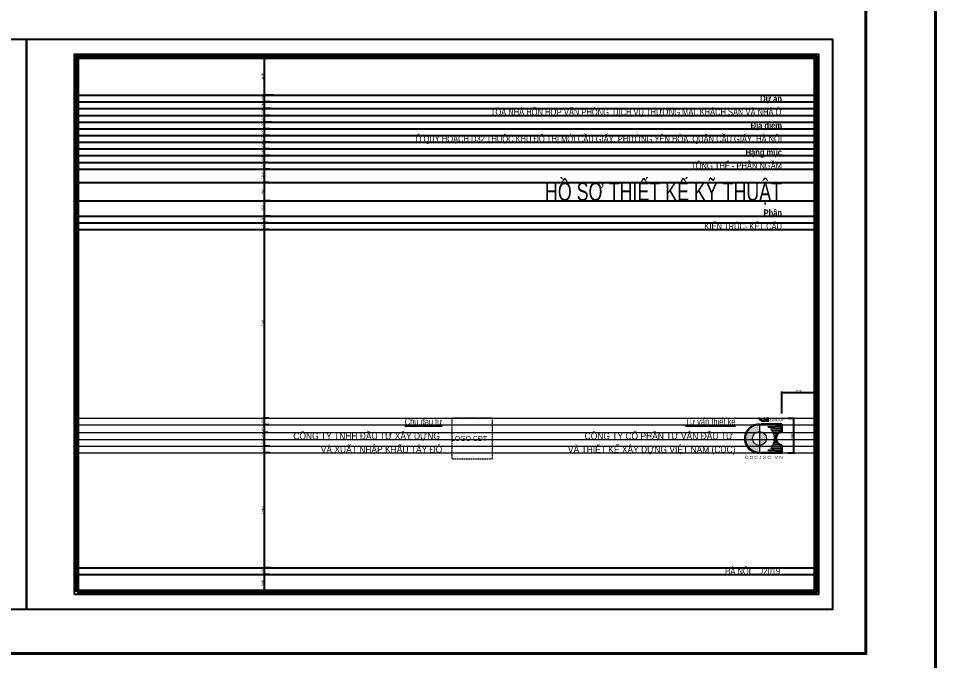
# Model space of a CAD drawing. Header units: inches. Extents: x -680616 to -44570, y -228485 to -6272.
# Drawn here: x -383338 to -287669, y -177036 to -110028 of the extents above; entities that cross this region are included whole.
import ezdxf
from ezdxf.enums import TextEntityAlignment as Align

# ---------------------------------------------------------------- set-up
doc = ezdxf.new("R2010")
doc.units = ezdxf.units.IN
doc.header["$MEASUREMENT"] = 0
doc.linetypes.add('HIDDEN2', pattern=[0.1875, 0.125, -0.0625])
doc.layers.get('Defpoints').update_dxf_attribs({"color": 250})
for name, color, linetype, lineweight in [('A-Tuong', 4, 'Continuous', 40), ('CDC -TEXT KHUNG', 7, 'Continuous', 15), ('Hatch1', 250, 'Continuous', 5), ('KT-Chuviet', 6, 'Continuous', 15), ('KT-Nettuong', 2, 'Continuous', 40)]:
    doc.layers.add(name, color=color, linetype=linetype, lineweight=lineweight)
doc.layers.add('CDC-KHUNGTEN', color=7, linetype='Continuous')
doc.styles.add('Arial', font='arial.ttf', dxfattribs={"width": 0.9, "height": 220})
doc.styles.add('KT CDC', font='arial.ttf', dxfattribs={"width": 0.85, "height": 200})
doc.styles.add('KT CDC B', font='arialbd.ttf', dxfattribs={"width": 0.85, "height": 200})
doc.dimstyles.new('@100', dxfattribs={"dimscale": 100, "dimtxt": 220, "dimasz": 0.7, "dimexe": 1, "dimexo": 0, "dimgap": 0.5, "dimtad": 1, "dimdec": 0, "dimdsep": 46, "dimtxsty": 'Arial', "dimblk": 'ARCHTICK', "dimcen": 1, "dimclrd": 8, "dimclre": 8, "dimclrt": 6, "dimadec": 0, "dimazin": 0, "dimtfac": 1, "dimtdec": 0, "dimtix": 1, "dimtmove": 2, "dimatfit": 1, "dimldrblk": 'ARCHTICK', "dimfxl": 0.18, "dimtolj": 1, "dimtzin": 0, "dimarcsym": 0})

# ---------------------------------------------------------------- blocks, each defined once
blk = doc.blocks.new('LOGOmoi')
at = {"layer": 'CDC -TEXT KHUNG'}
h = blk.add_hatch(color=1, dxfattribs=at)
h.paths.add_polyline_path([(1.46, 5.45), (1.26, 5.45), (1.26, 4.88), (1.21, 4.88, -0.237912), (0.06, 5.45), (-0.2, 5.45, 0.272847), (1.14, 4.66), (1.46, 4.66)])
h.paths.add_polyline_path([(2.59, 5.45), (1.8, 5.45, 0.414214), (1.54, 5.2), (1.54, 4.92, 0.414214), (1.8, 4.66), (2.59, 4.66), (2.59, 4.87), (1.8, 4.87, -0.414214), (1.74, 4.92), (1.74, 5.2, -0.414214), (1.8, 5.25), (2.59, 5.25)])
at = {"layer": 'CDC -TEXT KHUNG', "true_color": 0x00fa3e}
h = blk.add_hatch(color=100, dxfattribs=at)
edge = h.paths.add_edge_path()
edge.add_arc((0.02, 0), 1.87, 90, 270)
edge.add_line((0.02, -1.88), (0.02, -3.84))
edge.add_line((0.02, -3.84), (-0.17, -3.84))
edge.add_line((-0.17, -3.84), (-0.36, -3.83))
edge.add_line((-0.36, -3.83), (-0.55, -3.8))
edge.add_line((-0.55, -3.8), (-0.73, -3.77))
edge.add_line((-0.73, -3.77), (-0.92, -3.73))
edge.add_line((-0.92, -3.73), (-1.1, -3.68))
edge.add_line((-1.1, -3.68), (-1.28, -3.62))
edge.add_line((-1.28, -3.62), (-1.45, -3.55))
edge.add_line((-1.45, -3.55), (-1.63, -3.48))
edge.add_line((-1.63, -3.48), (-1.79, -3.39))
edge.add_line((-1.79, -3.39), (-1.96, -3.3))
edge.add_line((-1.96, -3.3), (-2.12, -3.2))
edge.add_line((-2.12, -3.2), (-2.27, -3.09))
edge.add_line((-2.27, -3.09), (-2.42, -2.97))
edge.add_line((-2.42, -2.97), (-2.56, -2.85))
edge.add_line((-2.56, -2.85), (-2.7, -2.72))
edge.add_line((-2.7, -2.72), (-2.83, -2.58))
edge.add_line((-2.83, -2.58), (-2.95, -2.44))
edge.add_line((-2.95, -2.44), (-3.07, -2.29))
edge.add_line((-3.07, -2.29), (-3.18, -2.14))
edge.add_line((-3.18, -2.14), (-3.28, -1.98))
edge.add_line((-3.28, -1.98), (-3.37, -1.81))
edge.add_line((-3.37, -1.81), (-3.46, -1.64))
edge.add_line((-3.46, -1.64), (-3.53, -1.47))
edge.add_line((-3.53, -1.47), (-3.6, -1.3))
edge.add_line((-3.6, -1.3), (-3.66, -1.12))
edge.add_line((-3.66, -1.12), (-3.71, -0.93))
edge.add_line((-3.71, -0.93), (-3.75, -0.75))
edge.add_line((-3.75, -0.75), (-3.79, -0.56))
edge.add_line((-3.79, -0.56), (-3.81, -0.38))
edge.add_line((-3.81, -0.38), (-3.82, -0.19))
edge.add_line((-3.82, -0.19), (-3.83, 0))
edge.add_line((-3.83, 0), (-3.82, 0.19))
edge.add_line((-3.82, 0.19), (-3.81, 0.38))
edge.add_line((-3.81, 0.38), (-3.79, 0.56))
edge.add_line((-3.79, 0.56), (-3.75, 0.75))
edge.add_line((-3.75, 0.75), (-3.71, 0.93))
edge.add_line((-3.71, 0.93), (-3.66, 1.12))
edge.add_line((-3.66, 1.12), (-3.6, 1.3))
edge.add_line((-3.6, 1.3), (-3.53, 1.47))
edge.add_line((-3.53, 1.47), (-3.46, 1.64))
edge.add_line((-3.46, 1.64), (-3.37, 1.81))
edge.add_line((-3.37, 1.81), (-3.28, 1.98))
edge.add_line((-3.28, 1.98), (-3.18, 2.14))
edge.add_line((-3.18, 2.14), (-3.07, 2.29))
edge.add_line((-3.07, 2.29), (-2.95, 2.44))
edge.add_line((-2.95, 2.44), (-2.83, 2.58))
edge.add_line((-2.83, 2.58), (-2.7, 2.72))
edge.add_line((-2.7, 2.72), (-2.56, 2.85))
edge.add_line((-2.56, 2.85), (-2.42, 2.97))
edge.add_line((-2.42, 2.97), (-2.27, 3.09))
edge.add_line((-2.27, 3.09), (-2.12, 3.2))
edge.add_line((-2.12, 3.2), (-1.96, 3.3))
edge.add_line((-1.96, 3.3), (-1.79, 3.39))
edge.add_line((-1.79, 3.39), (-1.63, 3.48))
edge.add_line((-1.63, 3.48), (-1.45, 3.55))
edge.add_line((-1.45, 3.55), (-1.28, 3.62))
edge.add_line((-1.28, 3.62), (-1.1, 3.68))
edge.add_line((-1.1, 3.68), (-0.92, 3.73))
edge.add_line((-0.92, 3.73), (-0.73, 3.77))
edge.add_line((-0.73, 3.77), (-0.55, 3.8))
edge.add_line((-0.55, 3.8), (-0.36, 3.83))
edge.add_line((-0.36, 3.83), (-0.17, 3.84))
edge.add_line((-0.17, 3.84), (0.02, 3.84))
edge.add_line((0.02, 3.84), (0.02, 1.87))
at = {"layer": 'CDC -TEXT KHUNG', "true_color": 0xc20000}
blk.add_hatch(color=12, dxfattribs=at).paths.add_polyline_path([(0.02, 1.87), (0.02, -1.81), (0.02, -1.88, 0.414214), (1.89, 0, 0.414214)])
at = {"layer": 'CDC -TEXT KHUNG', "color": 102}
for p, q in [((0.02, 3.84), (0.02, -1.81)), ((1.28, 3.7), (5.24, 3.7)), ((2.3, 3.24), (6.1, 3.24)), ((2.51, 3.09), (4.01, 3.09)), ((3.03, 2.63), (6.1, 2.63)), ((3.16, 2.49), (3.36, 2.49)), ((3.64, 2.78), (6.1, 2.78)), ((4.47, 3.39), (6.1, 3.39)), ((3.4, 2.17), (6.1, 2.17)), ((3.49, 2.03), (6.1, 2.03)), ((3.74, 1.57), (5.37, 1.57)), ((3.8, 1.42), (5.15, 1.42)), ((3.95, 0.96), (4.75, 0.96)), ((3.98, 0.81), (4.66, 0.81)), ((4.05, 0.35), (4.51, 0.35)), ((4.06, 0.2), (4.49, 0.2)), ((0.02, -1.81), (0.02, -3.84)), ((3.4, -2.17), (6.1, -2.17)), ((3.49, -2.03), (6.1, -2.03)), ((3.74, -1.57), (5.37, -1.57)), ((3.8, -1.42), (5.15, -1.42)), ((3.95, -0.96), (4.75, -0.96)), ((3.98, -0.81), (4.66, -0.81)), ((4.05, -0.35), (4.51, -0.35)), ((4.06, -0.2), (4.49, -0.2)), ((0.01, -3.84), (0.02, -3.84)), ((1.28, -3.7), (5.24, -3.7)), ((2.3, -3.24), (6.1, -3.24)), ((2.51, -3.09), (4.01, -3.09)), ((3.03, -2.63), (6.1, -2.63)), ((3.16, -2.49), (3.36, -2.49)), ((3.64, -2.78), (6.1, -2.78)), ((4.47, -3.39), (6.1, -3.39))]:
    blk.add_line(p, q, dxfattribs=at)
at = {"layer": 'CDC -TEXT KHUNG', "color": 7, "lineweight": 30}
for p, q in [((0.42, 3.85), (6.1, 3.85)), ((6.1, 3.85), (6.1, 1.81)), ((6.1, -1.79), (6.1, -3.84)), ((0.42, -3.84), (6.1, -3.84))]:
    blk.add_line(p, q, dxfattribs=at)
at = {"layer": 'CDC -TEXT KHUNG', "color": 1}
for points in [[(1.46, 5.45), (1.26, 5.45), (1.26, 4.88), (1.21, 4.88, -0.237912), (0.06, 5.45), (-0.2, 5.45, 0.272847), (1.14, 4.66), (1.46, 4.66)], [(2.59, 5.45), (1.8, 5.45, 0.414214), (1.54, 5.2), (1.54, 4.92, 0.414214), (1.8, 4.66), (2.59, 4.66), (2.59, 4.87), (1.8, 4.87, -0.414214), (1.74, 4.92), (1.74, 5.2, -0.414214), (1.8, 5.25), (2.59, 5.25)]]:
    blk.add_lwpolyline(points, format="xyb", close=True, dxfattribs=at)
at = {"layer": 'CDC -TEXT KHUNG', "color": 102}
blk.add_circle((0.02, 0), 1.87, dxfattribs=at)
at = {"layer": 'CDC -TEXT KHUNG', "color": 7, "lineweight": 30}
blk.add_arc((0, 0), 3.85, 89.7449, 270.2551, dxfattribs=at)
at = {"layer": 'CDC -TEXT KHUNG', "color": 112}
blk.add_ellipse((0.22, 0), major_axis=(-2.72, 2.72), ratio=1, start_param=-1.064136, end_param=-0.838054, dxfattribs=at)
at = {"layer": 'CDC -TEXT KHUNG', "color": 102}
for centre, major_axis, start_param, end_param in [((0.22, 0), (-2.72, 2.72), -1.423028, -1.355019), ((0.22, 0), (2.72, 2.72), 6.199614, 6.251308), ((6.3, 0), (-2.72, 2.72), 0.083571, 0.124553), ((6.3, 0), (-2.72, 2.72), -0.147768, -0.022458), ((6.3, 0), (2.72, 2.72), 1.064136, 1.278853), ((0.22, 0), (-2.72, 2.72), 4.527318, 4.587836), ((0.22, 0), (-2.72, 2.72), 4.346177, 4.481253), ((0.22, 0), (-2.72, 2.72), 4.178765, 4.304301), ((0.22, 0), (2.72, 2.72), 5.589142, 5.7099), ((0.22, 0), (2.72, 2.72), 5.445131, 5.550443), ((0.22, 0), (2.72, 2.72), 4.836942, 4.89746), ((6.3, 0), (-2.72, 2.72), 1.446243, 1.487225), ((0.22, 0), (2.72, 2.72), 4.943525, 5.078601), ((0.22, 0), (-2.72, 2.72), 3.549681, 3.675216), ((0.22, 0), (-2.72, 2.72), 3.714878, 3.835636), ((0.22, 0.01), (2.72, 2.72), 3.979647, 4.205729), ((0.22, 0), (-2.72, 2.72), 2.925816, 2.993825), ((0.22, 0), (-2.72, 2.72), 3.17347, 3.225164), ((6.3, 0), (-2.72, 2.72), 1.538919, 1.718564), ((6.3, 0), (2.72, 2.72), 3.433536, 3.648253)]:
    blk.add_ellipse(centre, major_axis=major_axis, ratio=1, start_param=start_param, end_param=end_param, dxfattribs=at)
at = {"layer": 'CDC -TEXT KHUNG', "color": 7, "lineweight": 30}
blk.add_ellipse((6.27, 0.01), major_axis=(1.28, 1.28), ratio=1, start_param=0.884906, end_param=3.827483, dxfattribs=at)
at = {"layer": 'CDC -TEXT KHUNG', "color": 1, "style": 'KT CDC', "width": 0.85}
blk.add_text('GROUP', height=0.792, dxfattribs=at).set_placement((2.85, 4.67))
at = {"layer": 'CDC -TEXT KHUNG', "color": 102, "style": 'KT CDC', "width": 1.15}
blk.add_text('C D C J S C . V N', height=0.8, dxfattribs=at).set_placement((-3.92, -5.47))
blk = doc.blocks.new('_ArchTick')
at = {"color": 0, "linetype": 'ByBlock', "const_width": 0.15}
blk.add_lwpolyline([(-0.5, -0.5), (0.5, 0.5)], dxfattribs=at)
blk = doc.blocks.new('*D70')
at = {"layer": 'Defpoints', "color": 0}
for p in [(-300197, -149065), (-303697, -151254), (-300197, -151254)]:
    blk.add_point(p, dxfattribs=at)
at = {"layer": 'Hatch1', "color": 8, "lineweight": -2}
for p, q in [((-303697, -151254), (-303697, -148965)), ((-303697, -149065), (-300197, -149065)), ((-300197, -151254), (-300197, -148965))]:
    blk.add_line(p, q, dxfattribs=at)
at = {"layer": 'Hatch1', "color": 8, "lineweight": -2, "xscale": 70, "yscale": 70, "zscale": 70, "rotation": 180}
blk.add_blockref('_ArchTick', (-303697, -149065), dxfattribs=at)
at = {"layer": 'Hatch1', "color": 8, "lineweight": -2, "xscale": 70, "yscale": 70, "zscale": 70}
blk.add_blockref('_ArchTick', (-300197, -149065), dxfattribs=at)
at = {"layer": 'Hatch1', "color": 6, "insert": (-301947, -148902), "char_height": 220, "attachment_point": 5, "style": 'Arial'}
blk.add_mtext('\\A1;3500', dxfattribs=at)
blk = doc.blocks.new('*D71')
at = {"layer": 'Defpoints', "color": 0}
for p in [(-356713, -114050), (-357695, -118050), (-356713, -118050)]:
    blk.add_point(p, dxfattribs=at)
at = {"layer": 'Hatch1', "color": 8, "lineweight": -2}
for p, q in [((-356713, -114050), (-357795, -114050)), ((-357695, -114050), (-357695, -118050)), ((-356713, -118050), (-357795, -118050))]:
    blk.add_line(p, q, dxfattribs=at)
at = {"layer": 'Hatch1', "color": 8, "lineweight": -2, "xscale": 70, "yscale": 70, "zscale": 70}
for p, rotation in [((-357695, -114050), 90), ((-357695, -118050), 270)]:
    blk.add_blockref('_ArchTick', p, dxfattribs=dict(at, rotation=rotation))
at = {"layer": 'Hatch1', "color": 6, "insert": (-357857, -116050), "char_height": 220, "attachment_point": 5, "rotation": 90, "style": 'Arial'}
blk.add_mtext('\\A1;4000', dxfattribs=at)
blk = doc.blocks.new('*D72')
at = {"layer": 'Defpoints', "color": 0}
for p in [(-356713, -118050), (-357695, -118750), (-357042, -118750)]:
    blk.add_point(p, dxfattribs=at)
at = {"layer": 'Hatch1', "color": 8, "lineweight": -2}
for p, q in [((-356713, -118050), (-357795, -118050)), ((-357695, -118050), (-357695, -118750)), ((-357042, -118750), (-357795, -118750))]:
    blk.add_line(p, q, dxfattribs=at)
at = {"layer": 'Hatch1', "color": 8, "lineweight": -2, "xscale": 70, "yscale": 70, "zscale": 70}
for p, rotation in [((-357695, -118050), 90), ((-357695, -118750), 270)]:
    blk.add_blockref('_ArchTick', p, dxfattribs=dict(at, rotation=rotation))
at = {"layer": 'Hatch1', "color": 6, "insert": (-357857, -118400), "char_height": 220, "attachment_point": 5, "rotation": 90, "style": 'Arial'}
blk.add_mtext('\\A1;700', dxfattribs=at)
blk = doc.blocks.new('*D73')
at = {"layer": 'Defpoints', "color": 0}
for p in [(-357695, -119450), (-357042, -118750), (-356989, -119450)]:
    blk.add_point(p, dxfattribs=at)
at = {"layer": 'Hatch1', "color": 8, "lineweight": -2}
for p, q in [((-357042, -118750), (-357795, -118750)), ((-356989, -119450), (-357795, -119450)), ((-357695, -118750), (-357695, -119450))]:
    blk.add_line(p, q, dxfattribs=at)
at = {"layer": 'Hatch1', "color": 8, "lineweight": -2, "xscale": 70, "yscale": 70, "zscale": 70}
for p, rotation in [((-357695, -118750), 90), ((-357695, -119450), 270)]:
    blk.add_blockref('_ArchTick', p, dxfattribs=dict(at, rotation=rotation))
at = {"layer": 'Hatch1', "color": 6, "insert": (-357857, -119100), "char_height": 220, "attachment_point": 5, "rotation": 90, "style": 'Arial'}
blk.add_mtext('\\A1;700', dxfattribs=at)
blk = doc.blocks.new('*D74')
at = {"layer": 'Defpoints', "color": 0}
for p in [(-356989, -119450), (-357695, -120150), (-357119, -120150)]:
    blk.add_point(p, dxfattribs=at)
at = {"layer": 'Hatch1', "color": 8, "lineweight": -2}
for p, q in [((-356989, -119450), (-357795, -119450)), ((-357695, -119450), (-357695, -120150)), ((-357119, -120150), (-357795, -120150))]:
    blk.add_line(p, q, dxfattribs=at)
at = {"layer": 'Hatch1', "color": 8, "lineweight": -2, "xscale": 70, "yscale": 70, "zscale": 70}
for p, rotation in [((-357695, -119450), 90), ((-357695, -120150), 270)]:
    blk.add_blockref('_ArchTick', p, dxfattribs=dict(at, rotation=rotation))
at = {"layer": 'Hatch1', "color": 6, "insert": (-357857, -119800), "char_height": 220, "attachment_point": 5, "rotation": 90, "style": 'Arial'}
blk.add_mtext('\\A1;700', dxfattribs=at)
blk = doc.blocks.new('*D75')
at = {"layer": 'Defpoints', "color": 0}
for p in [(-357119, -120150), (-357695, -120850), (-356932, -120850)]:
    blk.add_point(p, dxfattribs=at)
at = {"layer": 'Hatch1', "color": 8, "lineweight": -2}
for p, q in [((-357119, -120150), (-357795, -120150)), ((-357695, -120150), (-357695, -120850)), ((-356932, -120850), (-357795, -120850))]:
    blk.add_line(p, q, dxfattribs=at)
at = {"layer": 'Hatch1', "color": 8, "lineweight": -2, "xscale": 70, "yscale": 70, "zscale": 70}
for p, rotation in [((-357695, -120150), 90), ((-357695, -120850), 270)]:
    blk.add_blockref('_ArchTick', p, dxfattribs=dict(at, rotation=rotation))
at = {"layer": 'Hatch1', "color": 6, "insert": (-357857, -120500), "char_height": 220, "attachment_point": 5, "rotation": 90, "style": 'Arial'}
blk.add_mtext('\\A1;700', dxfattribs=at)
blk = doc.blocks.new('*D76')
at = {"layer": 'Defpoints', "color": 0}
for p in [(-356932, -120850), (-357695, -121550), (-357161, -121550)]:
    blk.add_point(p, dxfattribs=at)
at = {"layer": 'Hatch1', "color": 8, "lineweight": -2}
for p, q in [((-356932, -120850), (-357795, -120850)), ((-357695, -120850), (-357695, -121550)), ((-357161, -121550), (-357795, -121550))]:
    blk.add_line(p, q, dxfattribs=at)
at = {"layer": 'Hatch1', "color": 8, "lineweight": -2, "xscale": 70, "yscale": 70, "zscale": 70}
for p, rotation in [((-357695, -120850), 90), ((-357695, -121550), 270)]:
    blk.add_blockref('_ArchTick', p, dxfattribs=dict(at, rotation=rotation))
at = {"layer": 'Hatch1', "color": 6, "insert": (-357857, -121200), "char_height": 220, "attachment_point": 5, "rotation": 90, "style": 'Arial'}
blk.add_mtext('\\A1;700', dxfattribs=at)
blk = doc.blocks.new('*D77')
at = {"layer": 'Defpoints', "color": 0}
for p in [(-357695, -122250), (-357161, -121550), (-357119, -122250)]:
    blk.add_point(p, dxfattribs=at)
at = {"layer": 'Hatch1', "color": 8, "lineweight": -2}
for p, q in [((-357161, -121550), (-357795, -121550)), ((-357119, -122250), (-357795, -122250)), ((-357695, -121550), (-357695, -122250))]:
    blk.add_line(p, q, dxfattribs=at)
at = {"layer": 'Hatch1', "color": 8, "lineweight": -2, "xscale": 70, "yscale": 70, "zscale": 70}
for p, rotation in [((-357695, -121550), 90), ((-357695, -122250), 270)]:
    blk.add_blockref('_ArchTick', p, dxfattribs=dict(at, rotation=rotation))
at = {"layer": 'Hatch1', "color": 6, "insert": (-357857, -121900), "char_height": 220, "attachment_point": 5, "rotation": 90, "style": 'Arial'}
blk.add_mtext('\\A1;700', dxfattribs=at)
blk = doc.blocks.new('*D78')
at = {"layer": 'Defpoints', "color": 0}
for p in [(-357119, -122250), (-357695, -122950), (-357078, -122950)]:
    blk.add_point(p, dxfattribs=at)
at = {"layer": 'Hatch1', "color": 8, "lineweight": -2}
for p, q in [((-357119, -122250), (-357795, -122250)), ((-357695, -122250), (-357695, -122950)), ((-357078, -122950), (-357795, -122950))]:
    blk.add_line(p, q, dxfattribs=at)
at = {"layer": 'Hatch1', "color": 8, "lineweight": -2, "xscale": 70, "yscale": 70, "zscale": 70}
for p, rotation in [((-357695, -122250), 90), ((-357695, -122950), 270)]:
    blk.add_blockref('_ArchTick', p, dxfattribs=dict(at, rotation=rotation))
at = {"layer": 'Hatch1', "color": 6, "insert": (-357857, -122600), "char_height": 220, "attachment_point": 5, "rotation": 90, "style": 'Arial'}
blk.add_mtext('\\A1;700', dxfattribs=at)
blk = doc.blocks.new('*D79')
at = {"layer": 'Defpoints', "color": 0}
for p in [(-357078, -122950), (-357695, -123650), (-357161, -123650)]:
    blk.add_point(p, dxfattribs=at)
at = {"layer": 'Hatch1', "color": 8, "lineweight": -2}
for p, q in [((-357078, -122950), (-357795, -122950)), ((-357695, -122950), (-357695, -123650)), ((-357161, -123650), (-357795, -123650))]:
    blk.add_line(p, q, dxfattribs=at)
at = {"layer": 'Hatch1', "color": 8, "lineweight": -2, "xscale": 70, "yscale": 70, "zscale": 70}
for p, rotation in [((-357695, -122950), 90), ((-357695, -123650), 270)]:
    blk.add_blockref('_ArchTick', p, dxfattribs=dict(at, rotation=rotation))
at = {"layer": 'Hatch1', "color": 6, "insert": (-357857, -123300), "char_height": 220, "attachment_point": 5, "rotation": 90, "style": 'Arial'}
blk.add_mtext('\\A1;700', dxfattribs=at)
blk = doc.blocks.new('*D80')
at = {"layer": 'Defpoints', "color": 0}
for p in [(-357695, -124350), (-357161, -123650), (-357098, -124350)]:
    blk.add_point(p, dxfattribs=at)
at = {"layer": 'Hatch1', "color": 8, "lineweight": -2}
for p, q in [((-357161, -123650), (-357795, -123650)), ((-357098, -124350), (-357795, -124350)), ((-357695, -123650), (-357695, -124350))]:
    blk.add_line(p, q, dxfattribs=at)
at = {"layer": 'Hatch1', "color": 8, "lineweight": -2, "xscale": 70, "yscale": 70, "zscale": 70}
for p, rotation in [((-357695, -123650), 90), ((-357695, -124350), 270)]:
    blk.add_blockref('_ArchTick', p, dxfattribs=dict(at, rotation=rotation))
at = {"layer": 'Hatch1', "color": 6, "insert": (-357857, -124000), "char_height": 220, "attachment_point": 5, "rotation": 90, "style": 'Arial'}
blk.add_mtext('\\A1;700', dxfattribs=at)
blk = doc.blocks.new('*D81')
at = {"layer": 'Defpoints', "color": 0}
for p in [(-357098, -124350), (-357695, -125050), (-357306, -125050)]:
    blk.add_point(p, dxfattribs=at)
at = {"layer": 'Hatch1', "color": 8, "lineweight": -2}
for p, q in [((-357098, -124350), (-357795, -124350)), ((-357695, -124350), (-357695, -125050)), ((-357306, -125050), (-357795, -125050))]:
    blk.add_line(p, q, dxfattribs=at)
at = {"layer": 'Hatch1', "color": 8, "lineweight": -2, "xscale": 70, "yscale": 70, "zscale": 70}
for p, rotation in [((-357695, -124350), 90), ((-357695, -125050), 270)]:
    blk.add_blockref('_ArchTick', p, dxfattribs=dict(at, rotation=rotation))
at = {"layer": 'Hatch1', "color": 6, "insert": (-357857, -124700), "char_height": 220, "attachment_point": 5, "rotation": 90, "style": 'Arial'}
blk.add_mtext('\\A1;700', dxfattribs=at)
blk = doc.blocks.new('*D82')
at = {"layer": 'Defpoints', "color": 0}
for p in [(-357306, -125050), (-357695, -125750), (-357140, -125750)]:
    blk.add_point(p, dxfattribs=at)
at = {"layer": 'Hatch1', "color": 8, "lineweight": -2}
for p, q in [((-357306, -125050), (-357795, -125050)), ((-357695, -125050), (-357695, -125750)), ((-357140, -125750), (-357795, -125750))]:
    blk.add_line(p, q, dxfattribs=at)
at = {"layer": 'Hatch1', "color": 8, "lineweight": -2, "xscale": 70, "yscale": 70, "zscale": 70}
for p, rotation in [((-357695, -125050), 90), ((-357695, -125750), 270)]:
    blk.add_blockref('_ArchTick', p, dxfattribs=dict(at, rotation=rotation))
at = {"layer": 'Hatch1', "color": 6, "insert": (-357857, -125400), "char_height": 220, "attachment_point": 5, "rotation": 90, "style": 'Arial'}
blk.add_mtext('\\A1;700', dxfattribs=at)
blk = doc.blocks.new('*D83')
at = {"layer": 'Defpoints', "color": 0}
for p in [(-357140, -125750), (-357695, -127150), (-357223, -127150)]:
    blk.add_point(p, dxfattribs=at)
at = {"layer": 'Hatch1', "color": 8, "lineweight": -2}
for p, q in [((-357140, -125750), (-357795, -125750)), ((-357695, -125750), (-357695, -127150)), ((-357223, -127150), (-357795, -127150))]:
    blk.add_line(p, q, dxfattribs=at)
at = {"layer": 'Hatch1', "color": 8, "lineweight": -2, "xscale": 70, "yscale": 70, "zscale": 70}
for p, rotation in [((-357695, -125750), 90), ((-357695, -127150), 270)]:
    blk.add_blockref('_ArchTick', p, dxfattribs=dict(at, rotation=rotation))
at = {"layer": 'Hatch1', "color": 6, "insert": (-357857, -126450), "char_height": 220, "attachment_point": 5, "rotation": 90, "style": 'Arial'}
blk.add_mtext('\\A1;1400', dxfattribs=at)
blk = doc.blocks.new('*D84')
at = {"layer": 'Defpoints', "color": 0}
for p in [(-357223, -127150), (-357695, -129050), (-357084, -129050)]:
    blk.add_point(p, dxfattribs=at)
at = {"layer": 'Hatch1', "color": 8, "lineweight": -2}
for p, q in [((-357223, -127150), (-357795, -127150)), ((-357695, -127150), (-357695, -129050)), ((-357084, -129050), (-357795, -129050))]:
    blk.add_line(p, q, dxfattribs=at)
at = {"layer": 'Hatch1', "color": 8, "lineweight": -2, "xscale": 70, "yscale": 70, "zscale": 70}
for p, rotation in [((-357695, -127150), 90), ((-357695, -129050), 270)]:
    blk.add_blockref('_ArchTick', p, dxfattribs=dict(at, rotation=rotation))
at = {"layer": 'Hatch1', "color": 6, "insert": (-357857, -128100), "char_height": 220, "attachment_point": 5, "rotation": 90, "style": 'Arial'}
blk.add_mtext('\\A1;1900', dxfattribs=at)
blk = doc.blocks.new('*D85')
at = {"layer": 'Defpoints', "color": 0}
for p in [(-357084, -129050), (-357695, -130650), (-357066, -130650)]:
    blk.add_point(p, dxfattribs=at)
at = {"layer": 'Hatch1', "color": 8, "lineweight": -2}
for p, q in [((-357084, -129050), (-357795, -129050)), ((-357695, -129050), (-357695, -130650)), ((-357066, -130650), (-357795, -130650))]:
    blk.add_line(p, q, dxfattribs=at)
at = {"layer": 'Hatch1', "color": 8, "lineweight": -2, "xscale": 70, "yscale": 70, "zscale": 70}
for p, rotation in [((-357695, -129050), 90), ((-357695, -130650), 270)]:
    blk.add_blockref('_ArchTick', p, dxfattribs=dict(at, rotation=rotation))
at = {"layer": 'Hatch1', "color": 6, "insert": (-357857, -129850), "char_height": 220, "attachment_point": 5, "rotation": 90, "style": 'Arial'}
blk.add_mtext('\\A1;1600', dxfattribs=at)
blk = doc.blocks.new('*D86')
at = {"layer": 'Defpoints', "color": 0}
for p in [(-357066, -130650), (-357695, -131350), (-357255, -131350)]:
    blk.add_point(p, dxfattribs=at)
at = {"layer": 'Hatch1', "color": 8, "lineweight": -2}
for p, q in [((-357066, -130650), (-357795, -130650)), ((-357695, -130650), (-357695, -131350)), ((-357255, -131350), (-357795, -131350))]:
    blk.add_line(p, q, dxfattribs=at)
at = {"layer": 'Hatch1', "color": 8, "lineweight": -2, "xscale": 70, "yscale": 70, "zscale": 70}
for p, rotation in [((-357695, -130650), 90), ((-357695, -131350), 270)]:
    blk.add_blockref('_ArchTick', p, dxfattribs=dict(at, rotation=rotation))
at = {"layer": 'Hatch1', "color": 6, "insert": (-357857, -131000), "char_height": 220, "attachment_point": 5, "rotation": 90, "style": 'Arial'}
blk.add_mtext('\\A1;700', dxfattribs=at)
blk = doc.blocks.new('*D87')
at = {"layer": 'Defpoints', "color": 0}
for p in [(-357255, -131350), (-357695, -132050), (-357213, -132050)]:
    blk.add_point(p, dxfattribs=at)
at = {"layer": 'Hatch1', "color": 8, "lineweight": -2}
for p, q in [((-357255, -131350), (-357795, -131350)), ((-357695, -131350), (-357695, -132050)), ((-357213, -132050), (-357795, -132050))]:
    blk.add_line(p, q, dxfattribs=at)
at = {"layer": 'Hatch1', "color": 8, "lineweight": -2, "xscale": 70, "yscale": 70, "zscale": 70}
for p, rotation in [((-357695, -131350), 90), ((-357695, -132050), 270)]:
    blk.add_blockref('_ArchTick', p, dxfattribs=dict(at, rotation=rotation))
at = {"layer": 'Hatch1', "color": 6, "insert": (-357857, -131700), "char_height": 220, "attachment_point": 5, "rotation": 90, "style": 'Arial'}
blk.add_mtext('\\A1;700', dxfattribs=at)
blk = doc.blocks.new('*D88')
at = {"layer": 'Defpoints', "color": 0}
for p in [(-357213, -132050), (-357695, -151750), (-357226, -151750)]:
    blk.add_point(p, dxfattribs=at)
at = {"layer": 'Hatch1', "color": 8, "lineweight": -2}
for p, q in [((-357213, -132050), (-357795, -132050)), ((-357695, -132050), (-357695, -151750)), ((-357226, -151750), (-357795, -151750))]:
    blk.add_line(p, q, dxfattribs=at)
at = {"layer": 'Hatch1', "color": 8, "lineweight": -2, "xscale": 70, "yscale": 70, "zscale": 70}
for p, rotation in [((-357695, -132050), 90), ((-357695, -151750), 270)]:
    blk.add_blockref('_ArchTick', p, dxfattribs=dict(at, rotation=rotation))
at = {"layer": 'Hatch1', "color": 6, "insert": (-357857, -141900), "char_height": 220, "attachment_point": 5, "rotation": 90, "style": 'Arial'}
blk.add_mtext('\\A1;19700', dxfattribs=at)
blk = doc.blocks.new('*D89')
at = {"layer": 'Defpoints', "color": 0}
for p in [(-357226, -151750), (-357695, -152450), (-357226, -152450)]:
    blk.add_point(p, dxfattribs=at)
at = {"layer": 'Hatch1', "color": 8, "lineweight": -2}
for p, q in [((-357226, -151750), (-357795, -151750)), ((-357695, -151750), (-357695, -152450)), ((-357226, -152450), (-357795, -152450))]:
    blk.add_line(p, q, dxfattribs=at)
at = {"layer": 'Hatch1', "color": 8, "lineweight": -2, "xscale": 70, "yscale": 70, "zscale": 70}
for p, rotation in [((-357695, -151750), 90), ((-357695, -152450), 270)]:
    blk.add_blockref('_ArchTick', p, dxfattribs=dict(at, rotation=rotation))
at = {"layer": 'Hatch1', "color": 6, "insert": (-357857, -152100), "char_height": 220, "attachment_point": 5, "rotation": 90, "style": 'Arial'}
blk.add_mtext('\\A1;700', dxfattribs=at)
blk = doc.blocks.new('*D90')
at = {"layer": 'Defpoints', "color": 0}
for p in [(-357226, -152450), (-357695, -153250), (-357328, -153250)]:
    blk.add_point(p, dxfattribs=at)
at = {"layer": 'Hatch1', "color": 8, "lineweight": -2}
for p, q in [((-357226, -152450), (-357795, -152450)), ((-357695, -152450), (-357695, -153250)), ((-357328, -153250), (-357795, -153250))]:
    blk.add_line(p, q, dxfattribs=at)
at = {"layer": 'Hatch1', "color": 8, "lineweight": -2, "xscale": 70, "yscale": 70, "zscale": 70}
for p, rotation in [((-357695, -152450), 90), ((-357695, -153250), 270)]:
    blk.add_blockref('_ArchTick', p, dxfattribs=dict(at, rotation=rotation))
at = {"layer": 'Hatch1', "color": 6, "insert": (-357857, -152850), "char_height": 220, "attachment_point": 5, "rotation": 90, "style": 'Arial'}
blk.add_mtext('\\A1;800', dxfattribs=at)
blk = doc.blocks.new('*D91')
at = {"layer": 'Defpoints', "color": 0}
for p in [(-357695, -153950), (-357695, -153950), (-357328, -153250)]:
    blk.add_point(p, dxfattribs=at)
at = {"layer": 'Hatch1', "color": 8, "lineweight": -2}
for p, q in [((-357328, -153250), (-357795, -153250)), ((-357695, -153950), (-357795, -153950)), ((-357695, -153250), (-357695, -153950))]:
    blk.add_line(p, q, dxfattribs=at)
at = {"layer": 'Hatch1', "color": 8, "lineweight": -2, "xscale": 70, "yscale": 70, "zscale": 70}
for p, rotation in [((-357695, -153250), 90), ((-357695, -153950), 270)]:
    blk.add_blockref('_ArchTick', p, dxfattribs=dict(at, rotation=rotation))
at = {"layer": 'Hatch1', "color": 6, "insert": (-357857, -153600), "char_height": 220, "attachment_point": 5, "rotation": 90, "style": 'Arial'}
blk.add_mtext('\\A1;700', dxfattribs=at)
blk = doc.blocks.new('*D92')
at = {"layer": 'Defpoints', "color": 0}
for p in [(-357695, -153950), (-357695, -154650), (-357125, -154650)]:
    blk.add_point(p, dxfattribs=at)
at = {"layer": 'Hatch1', "color": 8, "lineweight": -2}
for p, q in [((-357695, -153950), (-357795, -153950)), ((-357695, -153950), (-357695, -154650)), ((-357125, -154650), (-357795, -154650))]:
    blk.add_line(p, q, dxfattribs=at)
at = {"layer": 'Hatch1', "color": 8, "lineweight": -2, "xscale": 70, "yscale": 70, "zscale": 70}
for p, rotation in [((-357695, -153950), 90), ((-357695, -154650), 270)]:
    blk.add_blockref('_ArchTick', p, dxfattribs=dict(at, rotation=rotation))
at = {"layer": 'Hatch1', "color": 6, "insert": (-357857, -154300), "char_height": 220, "attachment_point": 5, "rotation": 90, "style": 'Arial'}
blk.add_mtext('\\A1;700', dxfattribs=at)
blk = doc.blocks.new('*D93')
at = {"layer": 'Defpoints', "color": 0}
for p in [(-357125, -154650), (-357695, -155350), (-357091, -155350)]:
    blk.add_point(p, dxfattribs=at)
at = {"layer": 'Hatch1', "color": 8, "lineweight": -2}
for p, q in [((-357125, -154650), (-357795, -154650)), ((-357695, -154650), (-357695, -155350)), ((-357091, -155350), (-357795, -155350))]:
    blk.add_line(p, q, dxfattribs=at)
at = {"layer": 'Hatch1', "color": 8, "lineweight": -2, "xscale": 70, "yscale": 70, "zscale": 70}
for p, rotation in [((-357695, -154650), 90), ((-357695, -155350), 270)]:
    blk.add_blockref('_ArchTick', p, dxfattribs=dict(at, rotation=rotation))
at = {"layer": 'Hatch1', "color": 6, "insert": (-357857, -155000), "char_height": 220, "attachment_point": 5, "rotation": 90, "style": 'Arial'}
blk.add_mtext('\\A1;700', dxfattribs=at)
blk = doc.blocks.new('*D94')
at = {"layer": 'Defpoints', "color": 0}
for p in [(-357091, -155350), (-357695, -167350), (-356981, -167350)]:
    blk.add_point(p, dxfattribs=at)
at = {"layer": 'Hatch1', "color": 8, "lineweight": -2}
for p, q in [((-357091, -155350), (-357795, -155350)), ((-357695, -155350), (-357695, -167350)), ((-356981, -167350), (-357795, -167350))]:
    blk.add_line(p, q, dxfattribs=at)
at = {"layer": 'Hatch1', "color": 8, "lineweight": -2, "xscale": 70, "yscale": 70, "zscale": 70}
for p, rotation in [((-357695, -155350), 90), ((-357695, -167350), 270)]:
    blk.add_blockref('_ArchTick', p, dxfattribs=dict(at, rotation=rotation))
at = {"layer": 'Hatch1', "color": 6, "insert": (-357857, -161350), "char_height": 220, "attachment_point": 5, "rotation": 90, "style": 'Arial'}
blk.add_mtext('\\A1;12000', dxfattribs=at)
blk = doc.blocks.new('*D95')
at = {"layer": 'Defpoints', "color": 0}
for p in [(-356981, -167350), (-357695, -168050), (-357144, -168050)]:
    blk.add_point(p, dxfattribs=at)
at = {"layer": 'Hatch1', "color": 8, "lineweight": -2}
for p, q in [((-356981, -167350), (-357795, -167350)), ((-357695, -167350), (-357695, -168050)), ((-357144, -168050), (-357795, -168050))]:
    blk.add_line(p, q, dxfattribs=at)
at = {"layer": 'Hatch1', "color": 8, "lineweight": -2, "xscale": 70, "yscale": 70, "zscale": 70}
for p, rotation in [((-357695, -167350), 90), ((-357695, -168050), 270)]:
    blk.add_blockref('_ArchTick', p, dxfattribs=dict(at, rotation=rotation))
at = {"layer": 'Hatch1', "color": 6, "insert": (-357857, -167700), "char_height": 220, "attachment_point": 5, "rotation": 90, "style": 'Arial'}
blk.add_mtext('\\A1;700', dxfattribs=at)
blk = doc.blocks.new('*D96')
at = {"layer": 'Defpoints', "color": 0}
for p in [(-357144, -168050), (-357695, -169850), (-357144, -169850)]:
    blk.add_point(p, dxfattribs=at)
at = {"layer": 'Hatch1', "color": 8, "lineweight": -2}
for p, q in [((-357144, -168050), (-357795, -168050)), ((-357695, -168050), (-357695, -169850)), ((-357144, -169850), (-357795, -169850))]:
    blk.add_line(p, q, dxfattribs=at)
at = {"layer": 'Hatch1', "color": 8, "lineweight": -2, "xscale": 70, "yscale": 70, "zscale": 70}
for p, rotation in [((-357695, -168050), 90), ((-357695, -169850), 270)]:
    blk.add_blockref('_ArchTick', p, dxfattribs=dict(at, rotation=rotation))
at = {"layer": 'Hatch1', "color": 6, "insert": (-357857, -168950), "char_height": 220, "attachment_point": 5, "rotation": 90, "style": 'Arial'}
blk.add_mtext('\\A1;1800', dxfattribs=at)
blk = doc.blocks.new('*D97')
at = {"layer": 'Defpoints', "color": 0}
for p in [(-303070, -151750), (-302474, -151750), (-303070, -155350)]:
    blk.add_point(p, dxfattribs=at)
at = {"layer": 'Hatch1', "color": 8, "lineweight": -2}
for p, q in [((-303070, -151750), (-302374, -151750)), ((-302474, -155350), (-302474, -151750)), ((-303070, -155350), (-302374, -155350))]:
    blk.add_line(p, q, dxfattribs=at)
at = {"layer": 'Hatch1', "color": 8, "lineweight": -2, "xscale": 70, "yscale": 70, "zscale": 70}
for p, rotation in [((-302474, -151750), 90), ((-302474, -155350), 270)]:
    blk.add_blockref('_ArchTick', p, dxfattribs=dict(at, rotation=rotation))
at = {"layer": 'Hatch1', "color": 6, "insert": (-302637, -153550), "char_height": 220, "attachment_point": 5, "rotation": 90, "style": 'Arial'}
blk.add_mtext('\\A1;3600', dxfattribs=at)

msp = doc.modelspace()

# ---------------------------------------------------------------- linework, layer by layer
at = {"layer": 'A-Tuong'}
msp.add_lwpolyline([(-477386.3, -176298.9), (-294935, -176298.9), (-294935, -37730.2), (-477386.3, -37730.2)], close=True, dxfattribs=at)
at = {"layer": 'CDC-KHUNGTEN', "color": 8}
msp.add_lwpolyline([(-377497.4, -170150), (-377497.4, -113750), (-299897.4, -113750), (-299897.4, -170150), (-377497.4, -170150)], close=True, dxfattribs=at)
at = {"layer": 'CDC-KHUNGTEN', "color": 255, "lineweight": 60}
msp.add_lwpolyline([(-377197.4, -169850), (-377197.4, -114050), (-300197.4, -114050), (-300197.4, -169850)], close=True, dxfattribs=at)
at = {"layer": 'Defpoints'}
for p, q in [((-377197.4, -118050), (-300197.4, -118050)), ((-377197.4, -118750), (-300197.4, -118750)), ((-377197.4, -119450), (-300197.4, -119450)), ((-377197.4, -120150), (-300197.4, -120150)), ((-377197.4, -120850), (-300197.4, -120850)), ((-377197.4, -121550), (-300197.4, -121550)), ((-377197.4, -122250), (-300197.4, -122250)), ((-377197.4, -122950), (-300197.4, -122950)), ((-377197.4, -123650), (-300197.4, -123650)), ((-377197.4, -124350), (-300197.4, -124350)), ((-377197.4, -125050), (-300197.4, -125050)), ((-377197.4, -125750), (-300197.4, -125750)), ((-377197.4, -127150), (-300197.4, -127150)), ((-377197.4, -129050), (-300197.4, -129050)), ((-377197.4, -130650), (-300197.4, -130650)), ((-377197.4, -131349.5), (-300197.4, -131349.5)), ((-377197.4, -132049.5), (-300197.4, -132049.5)), ((-377197.4, -167350.2), (-300197.4, -167350.2)), ((-377197.4, -168050.2), (-300197.4, -168050.2))]:
    msp.add_line(p, q, dxfattribs=at)
at = {"layer": 'Defpoints', "color": 1, "ltscale": 0.2}
for points in [[(-466597.4, -171650), (-382497.4, -171650), (-382497.4, -112250), (-466597.4, -112250)], [(-382497.4, -171650), (-298397.4, -171650), (-298397.4, -112250), (-382497.4, -112250)]]:
    msp.add_lwpolyline(points, close=True, dxfattribs=at)
at = {"layer": 'Hatch1'}
for p, q in [((-377197.4, -151750), (-300197.4, -151750)), ((-377197.4, -152450), (-300197.4, -152450)), ((-377197.4, -153250), (-300197.4, -153250)), ((-377197.4, -153950), (-300197.4, -153950)), ((-377197.4, -154650), (-300197.4, -154650)), ((-377197.4, -155350), (-300197.4, -155350))]:
    msp.add_line(p, q, dxfattribs=at)
at = {"layer": 'Hatch1', "linetype": 'HIDDEN2', "ltscale": 100}
msp.add_lwpolyline([(-333897.4, -151750), (-338127.6, -151750), (-338127.6, -155979.6), (-333897.4, -155979.6)], close=True, dxfattribs=at)
at = {"layer": 'KT-Nettuong'}
msp.add_lwpolyline([(-287668.8, -27781.9), (-680616.3, -27781.9), (-680616.3, -228485.2), (-287668.8, -228485.2)], close=True, dxfattribs=at)

# ---------------------------------------------------------------- block references
at = {"xscale": 387.019610773481, "yscale": 387.0196107734748, "zscale": 387.0196107913886}
msp.add_blockref('LOGOmoi', (-306056.3, -153862.2), dxfattribs=at)

# ---------------------------------------------------------------- texts
at = {"layer": 'KT-Chuviet', "color": 6}
for s, height, style, width, p in [('Dự án', 700, 'KT CDC B', 0.7, (-303697.4, -118750)), ('TÒA NHÀ HỖN HỢP VĂN PHÒNG, DỊCH VỤ THƯƠNG MẠI, KHÁCH SẠN VÀ NHÀ Ở', 700, 'KT CDC', 0.8, (-303697.4, -120150)), ('Địa điểm', 700, 'KT CDC B', 0.7, (-303697.4, -121550)), ('Ô QUY HOẠCH D32 THUỘC KHU ĐÔ THỊ MỚI CẦU GIẤY, PHƯỜNG YÊN HÒA, QUẬN CẦU GIẤY, HÀ NỘI', 700, 'KT CDC', 0.8, (-303697.4, -122950)), ('Hạng mục', 700, 'KT CDC B', 0.7, (-303697.4, -124350)), ('TỔNG THỂ - PHẦN NGẦM', 700, 'KT CDC', 0.8, (-303697.4, -125750)), ('HỒ SƠ THIẾT KẾ KỸ THUẬT', 1900, 'KT CDC', 0.7, (-303697.4, -129050)), ('Phần', 700, 'KT CDC B', 0.7, (-303697.4, -130664.5)), ('KIẾN TRÚC- KẾT CẤU', 700, 'KT CDC', 0.8, (-303697.4, -132064.5)), ('%%UChủ đầu tư', 700, 'KT CDC', 0.8, (-339127.6, -152450)), ('%%UTư vấn thiết kế', 700, 'KT CDC', 0.8, (-308546.1, -152450)), ('CÔNG TY TNHH ĐẦU TƯ XÂY DỰNG ', 700, 'KT CDC', 0.9, (-339127.6, -153950)), ('CÔNG TY CỔ PHẦN TƯ VẤN ÐẦU TƯ ', 700, 'KT CDC', 0.9, (-308546.1, -153950)), ('LOGO CĐT', 515.07, 'KT CDC', 0.8, (-334457.6, -154114)), ('VÀ XUẤT NHẬP KHẨU TÂY ĐÔ', 700, 'KT CDC', 0.9, (-339127.6, -155350)), ('VÀ THIẾT KẾ XÂY DỰNG VIỆT NAM (CDC)', 700, 'KT CDC', 0.9, (-308546.1, -155350)), ('HÀ NỘI, .../2019', 700, 'KT CDC', 0.8, (-303897.4, -168050.2))]:
    msp.add_text(s, height=height, dxfattribs=dict(at, style=style, width=width)).set_placement(p, align=Align.RIGHT)

# ---------------------------------------------------------------- dimensions: what is measured, and where the dimension line sits
at = {"layer": 'Hatch1'}
for base, p1, p2, picture, middle in [((-357694.9, -118050), (-356713.3, -114050), (-356713.3, -118050), '*D71', (-357857.2, -116050)), ((-357694.9, -118750), (-356713.3, -118050), (-357041.8, -118750), '*D72', (-357857.2, -118400)), ((-357694.9, -119450), (-357041.8, -118750), (-356989.1, -119450), '*D73', (-357857.2, -119100)), ((-357694.9, -120150), (-356989.1, -119450), (-357119.1, -120150), '*D74', (-357857.2, -119800)), ((-357694.9, -120850), (-357119.1, -120150), (-356931.9, -120850), '*D75', (-357857.2, -120500)), ((-357694.9, -121550), (-356931.9, -120850), (-357160.8, -121550), '*D76', (-357857.2, -121200)), ((-357694.9, -122250), (-357160.8, -121550), (-357119.1, -122250), '*D77', (-357857.2, -121900)), ((-357694.9, -122950), (-357119.1, -122250), (-357077.5, -122950), '*D78', (-357857.2, -122600)), ((-357694.9, -123650), (-357077.5, -122950), (-357160.8, -123650), '*D79', (-357857.2, -123300)), ((-357694.9, -124350), (-357160.8, -123650), (-357098.3, -124350), '*D80', (-357857.2, -124000)), ((-357694.9, -125050), (-357098.3, -124350), (-357306.4, -125050), '*D81', (-357857.2, -124700)), ((-357694.9, -125750), (-357306.4, -125050), (-357139.9, -125750), '*D82', (-357857.2, -125400)), ((-357694.9, -127150), (-357139.9, -125750), (-357223.2, -127150), '*D83', (-357857.2, -126450)), ((-357694.9, -129050), (-357223.2, -127150), (-357084, -129050), '*D84', (-357857.2, -128100)), ((-357694.9, -130650), (-357084, -129050), (-357065.8, -130650), '*D85', (-357857.2, -129850)), ((-357694.8893, -131349.5416), (-357065.8335, -130649.9657), (-357254.994, -131349.5416), '*D86', (-357857.2153, -130999.7536)), ((-357694.9, -132049.5), (-357255, -131349.5), (-357213, -132049.5), '*D87', (-357857.2, -131699.5)), ((-357694.8893, -151749.9659), (-357212.9602, -132049.5416), (-357226.4257, -151749.9659), '*D88', (-357857.2153, -141899.7538)), ((-357694.9, -152450), (-357226.4, -151750), (-357226.4, -152450), '*D89', (-357857.2, -152100)), ((-302474.4, -151750), (-303070.1, -155350), (-303070.1, -151750), '*D97', (-302636.8, -153550)), ((-357694.9, -153250), (-357226.4, -152450), (-357328.3, -153250), '*D90', (-357857.2, -152850)), ((-357694.9, -153950), (-357328.3, -153250), (-357694.9, -153950), '*D91', (-357857.2, -153600)), ((-357694.9, -154650), (-357694.9, -153950), (-357124.5, -154650), '*D92', (-357857.2, -154300)), ((-357694.9, -155350), (-357124.5, -154650), (-357090.5, -155350), '*D93', (-357857.2, -155000)), ((-357694.9, -167350.2), (-357090.5, -155350), (-356980.6, -167350.2), '*D94', (-357857.2, -161350.1)), ((-357694.9, -168050.2), (-356980.6, -167350.2), (-357143.7, -168050.2), '*D95', (-357857.2, -167700.2)), ((-357694.9, -169850), (-357143.7, -168050.2), (-357143.7, -169850), '*D96', (-357857.2, -168950.1))]:
    dim = msp.add_linear_dim(base=base, p1=p1, p2=p2, angle=90, dimstyle='@100', dxfattribs=at)
    dim.commit()
    dim.dimension.update_dxf_attribs({"geometry": picture, "text_midpoint": middle})
dim = msp.add_linear_dim(base=(-300197.4, -149064.5), p1=(-303697.4, -151254.4), p2=(-300197.4, -151254.4), dimstyle='@100', dxfattribs=at)
dim.commit()
dim.dimension.update_dxf_attribs({"geometry": '*D70', "text_midpoint": (-301947.4, -148902.1)})

doc.saveas('drawing.dxf')
